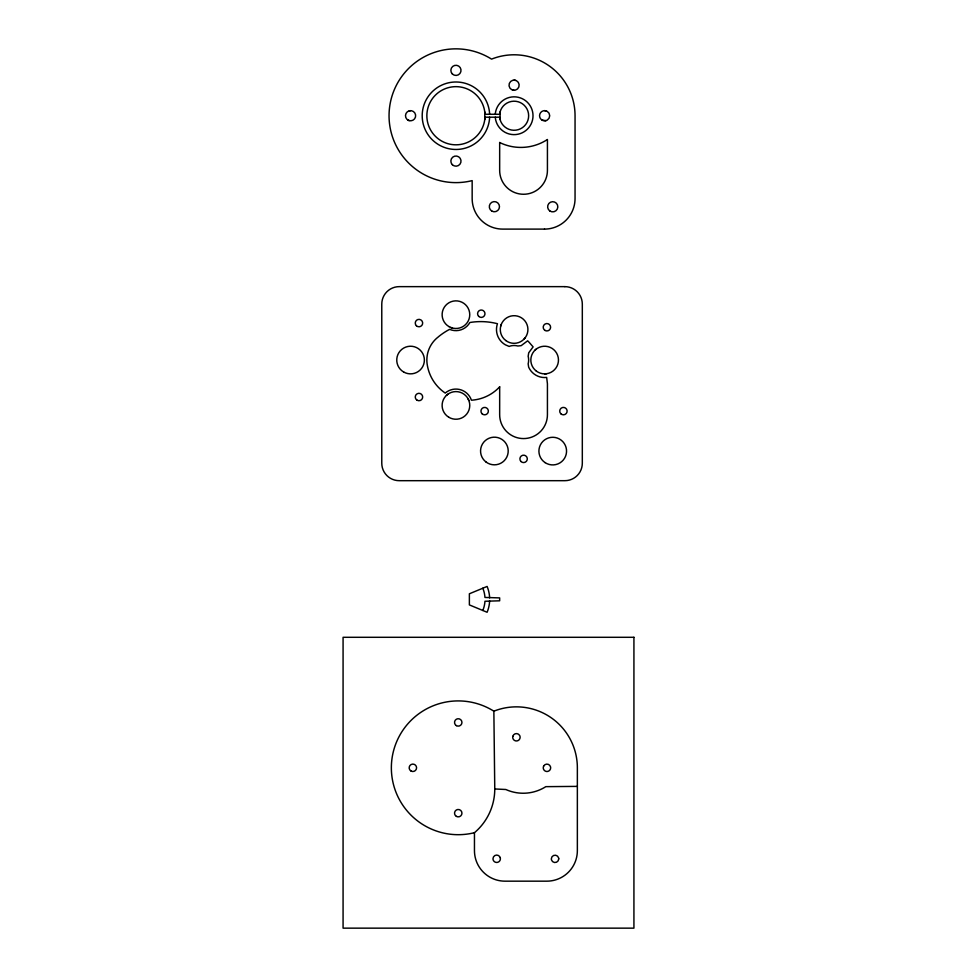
<?xml version="1.0" encoding="UTF-8"?>
<svg xmlns="http://www.w3.org/2000/svg" width="977" height="977" viewBox="0 0 977 977"><rect width="100%" height="100%" fill="white"/><g stroke="black" fill="none" stroke-linecap="round" stroke-linejoin="round"><path stroke-width="1.47" d="M489.624 117.191L489.599 117.936A33.743 33.743 0 0 1 479.792 139.589L478.18 141.103A33.743 33.743 0 0 1 431.565 139.064A33.743 33.743 0 0 1 431.565 92.4A33.743 33.743 0 0 1 478.18 90.36L479.792 91.875A33.743 33.743 0 0 1 489.599 113.527L489.624 114.272M489.624 600.806L489.599 601.551A33.743 33.743 0 0 1 487.108 612.261L469.375 604.91L469.375 593.784L487.108 586.444A33.743 33.743 0 0 1 489.599 597.142L489.624 597.9M495.302 114.272L495.363 113.259A18.905 18.905 0 0 1 509.212 97.468L511.643 96.992A18.905 18.905 0 0 1 533.015 115.726A18.905 18.905 0 0 1 511.643 134.472L509.212 133.996A18.905 18.905 0 0 1 495.363 118.205L495.302 117.191M484.775 119.524L484.775 111.94A29.09 29.09 0 0 0 440.309 91.203A29.09 29.09 0 0 0 440.309 140.261A29.09 29.09 0 0 0 484.775 119.524L484.971 117.191L499.662 117.191L500.065 119.499A14.545 14.545 0 0 0 522.451 127.645A14.545 14.545 0 0 0 522.451 103.818A14.545 14.545 0 0 0 500.065 111.964L500.065 119.499M500.065 111.964L499.662 114.272L484.971 114.272L484.775 111.94M500.725 326.086L501.286 324.364M523.99 339.166L525.162 337.798M534.822 350.328L536.178 349.131M446.452 395.367L447.845 394.219M545.96 120.647L547.193 120.134A5.093 5.093 0 0 0 544.653 110.645L543.334 110.816A5.093 5.093 0 0 0 539.731 117.045A5.093 5.093 0 0 0 545.96 120.647L542.101 120.134M514.11 80.102L512.791 80.273A5.093 5.093 0 0 0 514.11 90.287L515.429 90.104A5.093 5.093 0 0 0 514.11 80.102L515.429 80.273M409.253 110.816A5.093 5.093 0 0 1 415.481 117.045A5.093 5.093 0 0 1 406.969 119.328A5.093 5.093 0 0 1 409.253 110.816L410.56 110.645M544.726 373.861L546.534 373.727M577.358 786.387L545.825 786.656A42.194 42.194 0 0 1 505.83 789.501L494.765 788.964A57.24 57.24 0 0 1 474.456 832.697L474.456 850.637A30.543 30.543 0 0 0 504.999 881.169L546.815 881.169A30.543 30.543 0 0 0 577.358 850.637L577.358 767.8A60.94 60.94 0 0 0 493.861 711.183A66.888 66.888 0 0 0 392.192 757.26A66.888 66.888 0 0 0 474.456 832.697M512.791 90.104L514.11 90.287M544.653 110.645L545.96 110.816M450.653 327.442L452.363 328.016M408.02 120.134L409.253 120.647M468.093 398.86L468.85 400.497M493.861 711.183L494.765 788.964M482.809 610.478A29.09 29.09 0 0 0 484.958 601.258L499.662 600.806L499.662 597.9L484.958 597.448A29.09 29.09 0 0 0 482.809 588.215M499.674 142.508L499.662 170.377A23.875 23.875 0 0 0 523.538 194.264A23.875 23.875 0 0 0 547.425 170.377L547.425 139.479L546.876 139.858A48.447 48.447 0 0 1 500.957 143.13L499.674 142.508M499.674 386.819L499.662 414.688A23.875 23.875 0 0 0 523.538 438.575A23.875 23.875 0 0 0 547.425 414.7L547.425 383.802L546.668 377.427A17.501 17.501 0 0 1 528.655 367.144L528.154 363.81A14.545 14.545 0 0 0 528.154 356.287L528.728 352.782L533.112 346.884L529.058 342.231L527.641 340.814L521.156 345.663L517.871 346.005A14.545 14.545 0 0 0 510.348 346.005L509.176 346.432L505.414 344.844A17.635 17.635 0 0 1 497.452 323.717A66.778 66.778 0 0 0 469.864 322.508A15.974 15.974 0 0 1 449.603 329.334L449.457 329.42A66.778 66.778 0 0 0 439.137 336.198L438.233 336.967A29.09 29.09 0 0 0 427.413 365.716A42.084 42.084 0 0 0 444.816 392.778L445.243 393.059A16.34 16.34 0 0 1 471.427 400.204L472.392 400.143A42.084 42.084 0 0 0 499.674 386.819M512.827 736.304L512.705 737.269A3.713 3.713 0 0 0 516.894 740.945A3.713 3.713 0 0 0 519.996 736.304L519.617 735.412A3.713 3.713 0 0 0 512.827 736.304M543.737 765.944L543.371 766.847A3.713 3.713 0 0 0 546.461 771.476A3.713 3.713 0 0 0 550.662 767.8L550.527 766.847A3.713 3.713 0 0 0 543.737 765.944M544.507 229.106L502.691 229.106A30.543 30.543 0 0 1 472.16 198.563L472.16 180.623A66.888 66.888 0 0 1 389.884 105.186A66.888 66.888 0 0 1 491.553 59.121A60.94 60.94 0 0 1 575.05 115.726L575.05 198.563A30.543 30.543 0 0 1 544.507 229.106M564.877 286.64L399.227 286.64A17.452 17.452 0 0 0 381.775 304.091L381.775 463.232A17.452 17.452 0 0 0 399.227 480.684L564.877 480.684A17.452 17.452 0 0 0 582.316 463.232L582.316 304.091A17.452 17.452 0 0 0 564.877 286.64M633.926 637.297L343.074 637.297L343.074 928.15L633.926 928.15L633.926 637.297M500.273 857.794L499.906 856.902A3.713 3.713 0 0 0 492.982 858.759L493.104 859.711A3.713 3.713 0 0 0 497.647 862.337A3.713 3.713 0 0 0 500.273 857.794M558.746 858.856L558.624 857.904A3.713 3.713 0 0 0 551.333 858.856L551.455 859.821A3.713 3.713 0 0 0 558.746 858.856M456.381 725.642A3.713 3.713 0 0 0 461.95 722.43A3.713 3.713 0 0 0 456.381 719.219A3.713 3.713 0 0 0 456.381 725.642M411.012 771.012A3.713 3.713 0 0 0 416.581 767.8A3.713 3.713 0 0 0 411.012 764.588A3.713 3.713 0 0 0 411.012 771.012M456.381 816.381A3.713 3.713 0 0 0 461.95 813.169A3.713 3.713 0 0 0 456.381 809.97A3.713 3.713 0 0 0 456.381 816.381M416.361 325.72A3.713 3.713 0 0 0 422.553 323.998A3.713 3.713 0 0 0 417.961 319.503A3.713 3.713 0 0 0 416.361 325.72M417.106 400.228A3.713 3.713 0 0 0 422.675 397.016A3.713 3.713 0 0 0 417.106 393.804A3.713 3.713 0 0 0 417.106 400.228M478.657 316.34A3.713 3.713 0 0 0 484.861 314.667A3.713 3.713 0 0 0 480.318 310.136A3.713 3.713 0 0 0 478.657 316.34M545.056 330.458A3.713 3.713 0 0 0 550.613 327.246A3.713 3.713 0 0 0 545.056 324.034A3.713 3.713 0 0 0 545.056 330.458M520.985 461.498A3.713 3.713 0 0 0 527.189 459.837A3.713 3.713 0 0 0 522.646 455.294A3.713 3.713 0 0 0 520.985 461.498M560.798 413.735A3.713 3.713 0 0 0 567.002 412.074A3.713 3.713 0 0 0 562.459 407.531A3.713 3.713 0 0 0 560.798 413.735M482.04 413.735A3.713 3.713 0 0 0 488.244 412.074A3.713 3.713 0 0 0 483.7 407.531A3.713 3.713 0 0 0 482.04 413.735M403.66 372.005A13.812 13.812 0 0 0 424.384 360.049A13.812 13.812 0 0 0 403.66 348.081A13.812 13.812 0 0 0 403.66 372.005M448.687 417.179A13.812 13.812 0 0 0 469.754 405.821A13.812 13.812 0 0 0 449.383 393.255A13.812 13.812 0 0 0 448.687 417.179M485.972 461.962A13.812 13.812 0 0 0 508.089 452.803A13.812 13.812 0 0 0 489.098 438.233A13.812 13.812 0 0 0 485.972 461.962M545.105 462.622A13.812 13.812 0 0 0 566.526 451.948A13.812 13.812 0 0 0 546.57 438.734A13.812 13.812 0 0 0 545.105 462.622M536.3 371.052A13.812 13.812 0 0 0 558.356 361.771A13.812 13.812 0 0 0 539.292 347.311A13.812 13.812 0 0 0 536.3 371.052M505.817 340.558A13.812 13.812 0 0 0 527.824 331.154A13.812 13.812 0 0 0 508.675 316.804A13.812 13.812 0 0 0 505.817 340.558M449.029 326.636A13.812 13.812 0 0 0 469.754 314.679A13.812 13.812 0 0 0 449.029 302.711A13.812 13.812 0 0 0 449.029 326.636M452.339 73.959A5.093 5.093 0 0 0 460.851 71.675A5.093 5.093 0 0 0 454.623 65.447A5.093 5.093 0 0 0 452.339 73.959M452.339 164.698A5.093 5.093 0 0 0 460.851 162.426A5.093 5.093 0 0 0 454.623 156.186A5.093 5.093 0 0 0 452.339 164.698M491.846 211.093A5.093 5.093 0 0 0 499.479 206.684A5.093 5.093 0 0 0 491.846 202.276A5.093 5.093 0 0 0 491.846 211.093M549.929 211.032A5.093 5.093 0 0 0 557.818 207.1A5.093 5.093 0 0 0 550.466 202.227A5.093 5.093 0 0 0 549.929 211.032"/></g></svg>
